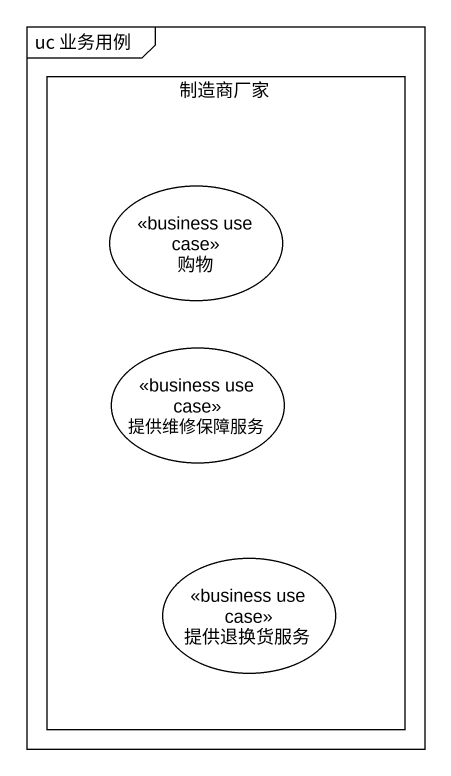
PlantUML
@startuml
mainframe uc 业务用例
rectangle 制造商厂家 {
  usecase 购物 <<business use case>>
  usecase 提供维修保障服务 <<business use case>>
  usecase 提供退换货服务 <<business use case>>
}
@enduml
